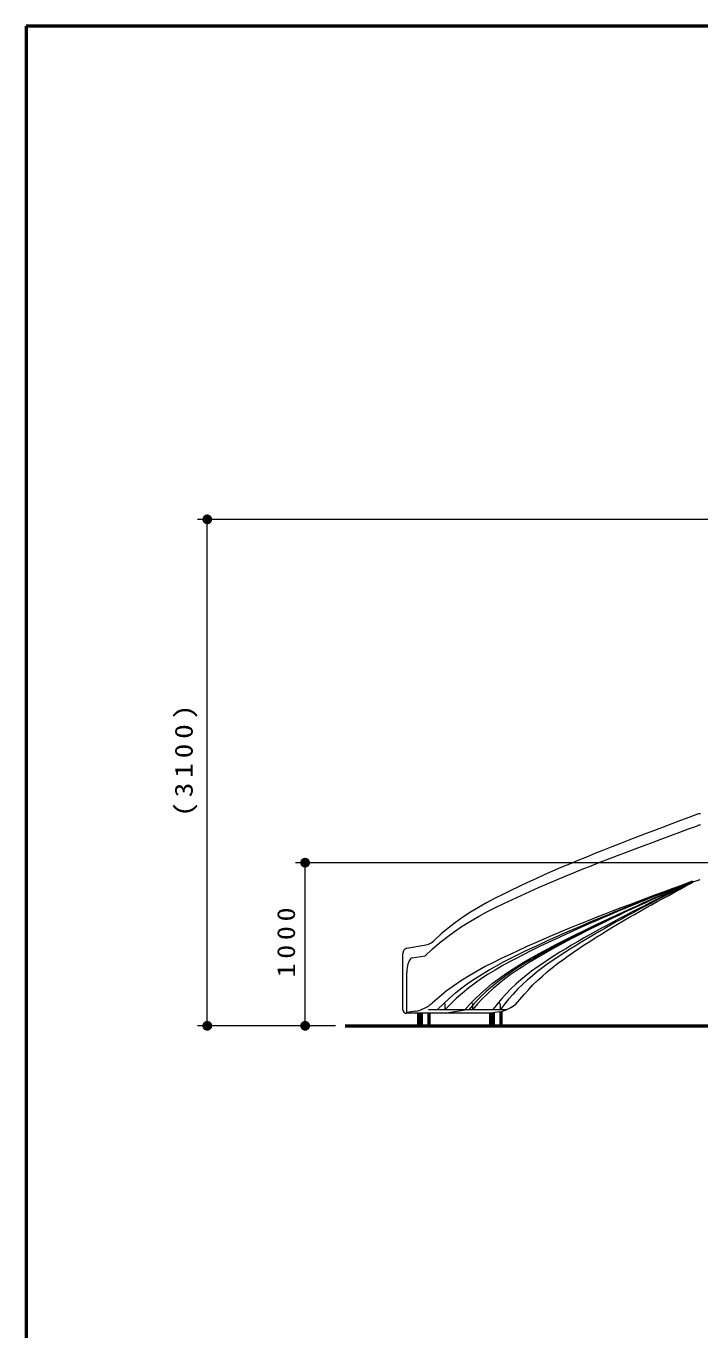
# Model space of a CAD drawing. Units: millimetres on the paper, scale 1:60. Extents: x -385 to 0, y -594 to 267.
# Drawn here: x -385 to -316.2, y -163.2 to -30 of the extents above; entities that cross this region are included whole.
import ezdxf

# ---------------------------------------------------------------- set-up
doc = ezdxf.new("R2010")
doc.units = ezdxf.units.MM
doc.linetypes.add('USER2', pattern=[6, 3, -1, 1, -1])
doc.layers.add('LY_1', color=140, linetype='Continuous', lineweight=50)
doc.styles.add('ＭＳ ゴシック', font='')
doc.styles.get('ＭＳ ゴシック').set_extended_font_data('MS Gothic')

# ---------------------------------------------------------------- blocks, each defined once
blk = doc.blocks.new('filled_dot')
at = {"color": 0, "linetype": 'Continuous', "lineweight": -2, "const_width": 1.25}
blk.add_lwpolyline([(-0.625, 0, 1), (0.625, 0, 1)], format="xyb", close=True, dxfattribs=at)

msp = doc.modelspace()

# ---------------------------------------------------------------- linework, layer by layer
at = {"layer": 'LY_1', "color": 7}
for p, q in [((-385, -30), (-385, -297)), ((0, -30), (-385, -30)), ((-352.387, -132.155), (-168.95, -132.155))]:
    msp.add_line(p, q, dxfattribs=at)
at = {"layer": 'LY_1', "color": 7, "lineweight": 13}
for p, q in [((-307.901, -80.404), (-367.489, -80.404)), ((-366.489, -132.155), (-366.489, -80.404)), ((-310.769, -115.488), (-357.489, -115.488)), ((-356.489, -132.155), (-356.489, -115.488)), ((-346.489, -130.542), (-346.489, -124.75)), ((-346.138, -124.235), (-344.309, -123.925)), ((-345.555, -125.217), (-344.209, -124.988)), ((-346.09, -130.791), (-346.09, -126.66)), ((-343.895, -130.488), (-335.901, -130.488)), ((-342.173, -130.488), (-342.173, -130.071)), ((-339.354, -130.488), (-339.354, -130.071)), ((-336.534, -130.488), (-336.534, -130.071)), ((-337.562, -130.875), (-346.155, -130.875)), ((-345.197, -130.656), (-346.056, -130.802)), ((-336.609, -130.713), (-337.562, -130.875)), ((-353.387, -132.155), (-367.489, -132.155)), ((-353.387, -132.155), (-357.489, -132.155))]:
    msp.add_line(p, q, dxfattribs=at)
at = {"layer": 'LY_1', "color": 7, "linetype": 'USER2', "lineweight": 13}
msp.add_line((-339.745, -130.488), (-342.025, -130.875), dxfattribs=at)
at = {"layer": 'LY_1'}
for p, q in [((-344.875, -132.155), (-344.875, -130.875)), ((-344.59, -132.155), (-344.59, -130.875)), ((-343.807, -132.155), (-343.807, -130.875)), ((-337.514, -132.155), (-337.514, -130.875)), ((-337.229, -132.155), (-337.229, -130.819)), ((-336.446, -132.155), (-336.446, -130.681))]:
    msp.add_line(p, q, dxfattribs=at)
at = {"layer": 'LY_1', "color": 7, "lineweight": 13}
for points in [[(-316.393, -110.54), (-317.271, -110.866), (-318.148, -111.193), (-319.024, -111.522), (-319.901, -111.853), (-320.776, -112.184), (-321.651, -112.517), (-322.526, -112.851), (-323.401, -113.186), (-324.274, -113.524), (-325.146, -113.864), (-326.017, -114.208), (-326.887, -114.555), (-327.754, -114.907), (-328.62, -115.263), (-329.484, -115.625), (-330.346, -115.991), (-331.205, -116.363), (-332.062, -116.741), (-332.916, -117.124), (-333.767, -117.514), (-334.616, -117.911), (-335.46, -118.315), (-336.301, -118.728), (-337.135, -119.153), (-337.961, -119.595), (-338.775, -120.056), (-339.576, -120.541), (-340.36, -121.053), (-341.124, -121.595), (-341.864, -122.168), (-342.578, -122.773), (-343.269, -123.405)], [(-344.209, -124.988), (-343.501, -124.325), (-342.771, -123.688), (-342.014, -123.082), (-341.232, -122.509), (-340.427, -121.97), (-339.602, -121.461), (-338.761, -120.978), (-337.907, -120.519), (-337.044, -120.078), (-336.173, -119.652), (-335.297, -119.237), (-334.417, -118.83), (-333.534, -118.43), (-332.648, -118.036), (-331.759, -117.649), (-330.868, -117.268), (-329.974, -116.893), (-329.078, -116.523), (-328.18, -116.159), (-327.279, -115.799), (-326.377, -115.444), (-325.473, -115.093), (-324.568, -114.746), (-323.662, -114.402), (-322.755, -114.06), (-321.847, -113.719), (-320.939, -113.38), (-320.03, -113.043), (-319.121, -112.706), (-318.212, -112.37), (-317.302, -112.037), (-316.391, -111.705)], [(-316.899, -117.39), (-317.463, -117.596), (-318.027, -117.803), (-318.913, -118.129), (-319.799, -118.457), (-320.684, -118.785), (-321.569, -119.115), (-322.453, -119.446), (-323.337, -119.779), (-324.22, -120.113), (-325.102, -120.451), (-325.983, -120.791), (-326.863, -121.135), (-327.741, -121.483), (-328.617, -121.836), (-329.491, -122.193), (-330.363, -122.555), (-331.233, -122.923), (-332.1, -123.296), (-332.965, -123.676), (-333.827, -124.061), (-334.686, -124.453), (-335.542, -124.852), (-336.394, -125.259), (-337.241, -125.677), (-338.08, -126.11), (-338.91, -126.561), (-339.726, -127.035), (-340.528, -127.535), (-341.31, -128.064), (-342.07, -128.624), (-342.805, -129.217), (-343.516, -129.839)], [(-342.956, -130.488), (-342.361, -129.902), (-341.749, -129.335), (-341.117, -128.791), (-340.463, -128.272), (-339.79, -127.779), (-339.1, -127.309), (-338.395, -126.862), (-337.678, -126.435), (-336.95, -126.026), (-336.215, -125.631), (-335.473, -125.249), (-334.727, -124.876), (-333.977, -124.51), (-333.223, -124.15), (-332.468, -123.796), (-331.709, -123.447), (-330.949, -123.103), (-330.187, -122.764), (-329.422, -122.429), (-328.656, -122.097), (-327.889, -121.769), (-327.12, -121.444), (-326.35, -121.122), (-325.58, -120.802), (-324.808, -120.483), (-324.036, -120.168), (-323.262, -119.854), (-322.488, -119.543), (-321.712, -119.234), (-320.936, -118.928), (-320.158, -118.625), (-319.379, -118.325), (-318.6, -118.027), (-317.75, -117.707), (-316.899, -117.392)], [(-316.898, -117.398), (-317.718, -117.712), (-318.537, -118.03), (-319.295, -118.328), (-320.053, -118.629), (-320.809, -118.933), (-321.565, -119.239), (-322.319, -119.549), (-323.072, -119.861), (-323.825, -120.175), (-324.576, -120.491), (-325.326, -120.81), (-326.076, -121.131), (-326.824, -121.454), (-327.572, -121.779), (-328.318, -122.108), (-329.062, -122.44), (-329.805, -122.776), (-330.546, -123.116), (-331.285, -123.46), (-332.021, -123.81), (-332.756, -124.164), (-333.487, -124.525), (-334.215, -124.891), (-334.94, -125.265), (-335.659, -125.648), (-336.372, -126.043), (-337.077, -126.453), (-337.771, -126.88), (-338.454, -127.326), (-339.121, -127.795), (-339.771, -128.286), (-340.402, -128.803), (-341.011, -129.344), (-341.601, -129.907), (-342.173, -130.488)], [(-340.137, -130.488), (-339.624, -129.92), (-339.093, -129.369), (-338.542, -128.837), (-337.971, -128.328), (-337.38, -127.841), (-336.773, -127.375), (-336.15, -126.93), (-335.514, -126.504), (-334.868, -126.093), (-334.213, -125.697), (-333.552, -125.312), (-332.885, -124.936), (-332.214, -124.568), (-331.539, -124.206), (-330.862, -123.85), (-330.182, -123.499), (-329.499, -123.152), (-328.814, -122.811), (-328.127, -122.473), (-327.438, -122.14), (-326.747, -121.81), (-326.055, -121.482), (-325.362, -121.158), (-324.668, -120.835), (-323.973, -120.515), (-323.276, -120.197), (-322.579, -119.88), (-321.881, -119.566), (-321.182, -119.255), (-320.482, -118.946), (-319.78, -118.64), (-319.077, -118.337), (-318.373, -118.037), (-317.635, -117.726), (-316.896, -117.418)], [(-316.895, -117.427), (-317.603, -117.732), (-318.31, -118.04), (-318.993, -118.341), (-319.675, -118.645), (-320.356, -118.952), (-321.035, -119.262), (-321.713, -119.574), (-322.39, -119.889), (-323.066, -120.206), (-323.741, -120.525), (-324.415, -120.846), (-325.088, -121.169), (-325.76, -121.495), (-326.43, -121.823), (-327.1, -122.154), (-327.767, -122.488), (-328.433, -122.826), (-329.096, -123.168), (-329.757, -123.515), (-330.416, -123.867), (-331.071, -124.224), (-331.724, -124.587), (-332.373, -124.956), (-333.018, -125.332), (-333.657, -125.718), (-334.289, -126.115), (-334.913, -126.525), (-335.525, -126.952), (-336.125, -127.396), (-336.71, -127.86), (-337.278, -128.345), (-337.826, -128.851), (-338.354, -129.379), (-338.863, -129.926), (-339.354, -130.488)], [(-316.891, -117.452), (-317.52, -117.749), (-318.147, -118.049), (-318.775, -118.353), (-319.402, -118.66), (-320.028, -118.97), (-320.652, -119.282), (-321.276, -119.597), (-321.898, -119.914), (-322.518, -120.234), (-323.138, -120.555), (-323.757, -120.879), (-324.375, -121.204), (-324.991, -121.531), (-325.606, -121.861), (-326.22, -122.194), (-326.832, -122.531), (-327.442, -122.871), (-328.049, -123.215), (-328.654, -123.564), (-329.256, -123.918), (-329.854, -124.277), (-330.45, -124.641), (-331.041, -125.012), (-331.628, -125.391), (-332.209, -125.778), (-332.782, -126.176), (-333.347, -126.587), (-333.9, -127.013), (-334.44, -127.455), (-334.966, -127.915), (-335.474, -128.393), (-335.964, -128.891), (-336.433, -129.408), (-336.884, -129.941), (-337.318, -130.488)], [(-316.89, -117.463), (-317.488, -117.756), (-318.084, -118.053), (-318.692, -118.358), (-319.297, -118.666), (-319.902, -118.977), (-320.505, -119.291), (-321.107, -119.607), (-321.708, -119.925), (-322.308, -120.246), (-322.906, -120.568), (-323.504, -120.893), (-324.1, -121.219), (-324.695, -121.547), (-325.289, -121.878), (-325.882, -122.212), (-326.472, -122.55), (-327.06, -122.891), (-327.646, -123.236), (-328.229, -123.586), (-328.809, -123.94), (-329.386, -124.3), (-329.959, -124.665), (-330.528, -125.037), (-331.093, -125.416), (-331.651, -125.804), (-332.202, -126.203), (-332.743, -126.614), (-333.274, -127.039), (-333.791, -127.48), (-334.294, -127.938), (-334.779, -128.414), (-335.246, -128.908), (-335.694, -129.42), (-336.122, -129.947), (-336.534, -130.488)], [(-334.542, -129.482), (-334.122, -128.965), (-333.681, -128.463), (-333.221, -127.981), (-332.743, -127.515), (-332.249, -127.067), (-331.743, -126.633), (-331.224, -126.213), (-330.697, -125.805), (-330.161, -125.407), (-329.619, -125.019), (-329.072, -124.637), (-328.52, -124.261), (-327.965, -123.891), (-327.407, -123.526), (-326.845, -123.167), (-326.28, -122.812), (-325.712, -122.462), (-325.142, -122.116), (-324.569, -121.774), (-323.994, -121.436), (-323.417, -121.101), (-322.838, -120.769), (-322.258, -120.44), (-321.676, -120.114), (-321.093, -119.789), (-320.509, -119.466), (-319.925, -119.145), (-319.34, -118.824), (-318.754, -118.504), (-318.168, -118.186), (-317.582, -117.868), (-316.994, -117.552)], [(-346.138, -124.235), (-346.212, -124.268), (-346.28, -124.312), (-346.34, -124.368), (-346.392, -124.432), (-346.434, -124.505), (-346.464, -124.583), (-346.483, -124.666), (-346.489, -124.75)], [(-345.555, -125.217), (-345.639, -125.248), (-345.721, -125.311), (-345.798, -125.405), (-345.87, -125.528), (-345.933, -125.677), (-345.988, -125.848), (-346.032, -126.036), (-346.064, -126.237), (-346.083, -126.447), (-346.09, -126.66)], [(-342.173, -130.071), (-342.179, -129.996), (-342.198, -129.923), (-342.23, -129.855), (-342.272, -129.794)], [(-339.354, -130.071), (-339.357, -130.014), (-339.368, -129.958), (-339.387, -129.904), (-339.412, -129.853), (-339.443, -129.806), (-339.48, -129.764)], [(-336.534, -130.071), (-336.54, -130.001), (-336.557, -129.933), (-336.584, -129.869), (-336.621, -129.81), (-336.667, -129.759), (-336.72, -129.717)]]:
    msp.add_lwpolyline(points, dxfattribs=at)
at = {"layer": 'LY_1', "color": 7, "linetype": 'USER2', "lineweight": 13}
msp.add_lwpolyline([(-316.894, -117.432), (-317.353, -117.632), (-317.813, -117.833), (-318.592, -118.174), (-319.37, -118.517), (-320.148, -118.861), (-320.925, -119.207), (-321.702, -119.553), (-322.478, -119.901), (-323.252, -120.252), (-324.026, -120.605), (-324.798, -120.962), (-325.568, -121.322), (-326.337, -121.687), (-327.102, -122.057), (-327.866, -122.432), (-328.627, -122.812), (-329.385, -123.198), (-330.139, -123.59), (-330.89, -123.989), (-331.638, -124.394), (-332.382, -124.807), (-333.121, -125.228), (-333.854, -125.659), (-334.578, -126.105), (-335.291, -126.568), (-335.991, -127.051), (-336.674, -127.557), (-337.338, -128.09), (-337.977, -128.651), (-338.59, -129.24), (-339.179, -129.853), (-339.745, -130.488)], dxfattribs=at)
at = {"layer": 'LY_1', "color": 7, "lineweight": 13}
for centre, radius, start, end in [((-316.104, -111.321), 0.833, 90, 110.3051), ((-316.106, -112.488), 0.833, 90, 109.96417), ((-315.417, -120.488), 3.333, 102.72338, 118.24518), ((-344.644, -121.953), 2, 279.63543, 313.4339), ((-346.155, -130.542), 0.333, 180, 270), ((-345.755, -127.37), 3.333, 279.63543, 312.20142), ((-337.167, -127.427), 3.333, 279.63543, 321.93695), ((-346.173, -130.791), 0.0833, 265.95312, 0)]:
    msp.add_arc(centre, radius, start, end, dxfattribs=at)

# ---------------------------------------------------------------- block references
at = {"layer": 'LY_1', "color": 7, "lineweight": 13, "xscale": 0.4, "yscale": 0.4}
for p, rotation in [((-366.489, -80.404), 270), ((-356.489, -115.488), 270), ((-366.489, -132.155), 90), ((-356.489, -132.155), 90)]:
    msp.add_blockref('filled_dot', p, dxfattribs=dict(at, rotation=rotation))

# ---------------------------------------------------------------- texts
at = {"layer": 'LY_1', "color": 7, "char_height": 1.833, "attachment_point": 8, "rotation": 90, "style": 'ＭＳ ゴシック'}
for s, insert in [('\\T1.33;\\W1.2;(3100)', (-367.489, -104.822)), ('\\T1.33;\\W1.15;1000', (-357.489, -123.4))]:
    msp.add_mtext(s, dxfattribs=dict(at, insert=insert))

doc.saveas('drawing.dxf')
